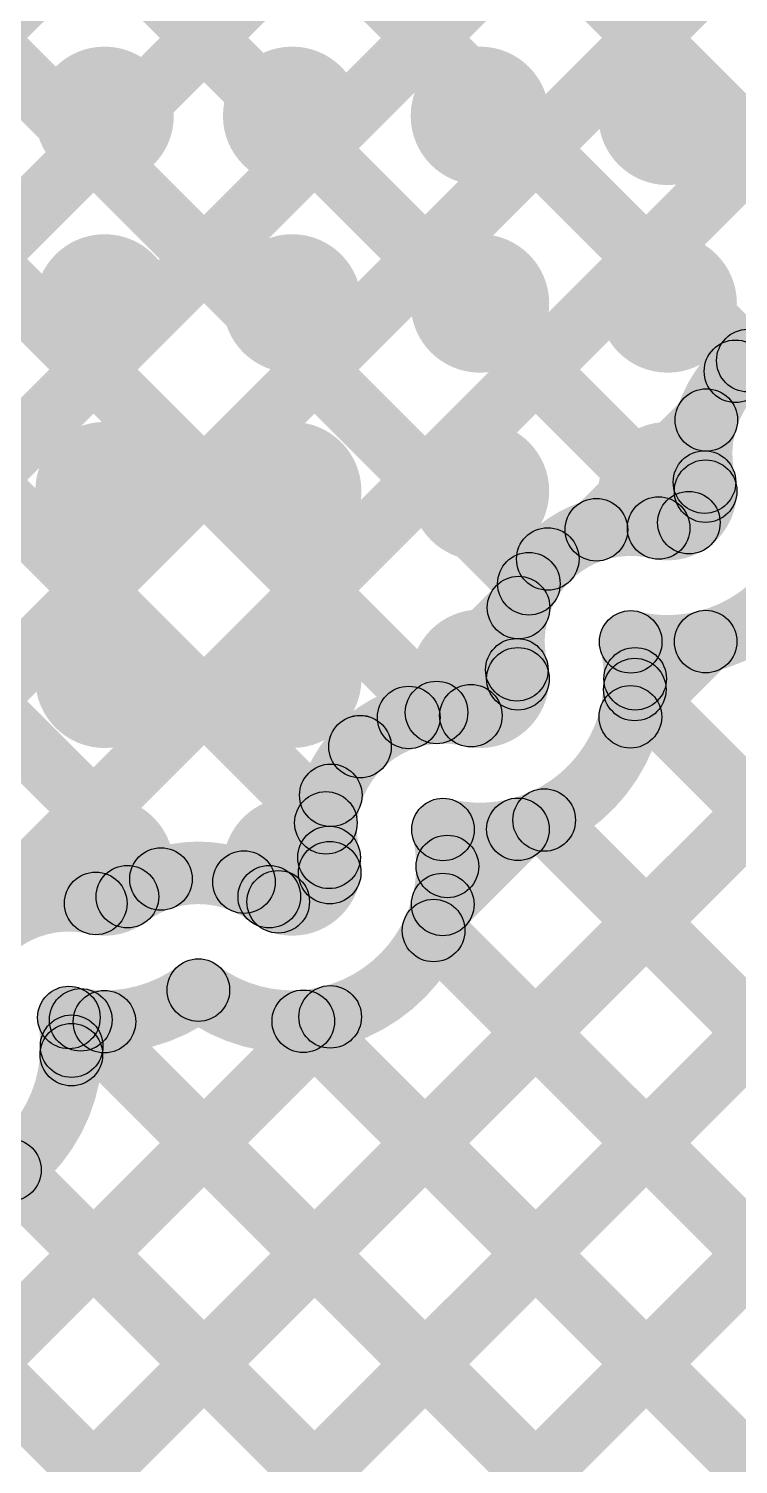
# Model space of a CAD drawing. Header units: millimetres. Extents: x -0.28 to 3.03, y -0.05 to 3.12.
# Drawn here: x 1.7394 to 1.8301, y 1.0364 to 1.2201 of the extents above; entities that cross this region are included whole.
import ezdxf

# ---------------------------------------------------------------- set-up
doc = ezdxf.new("R2010")
doc.units = ezdxf.units.MM
doc.header["$MEASUREMENT"] = 0
for name, color, linetype in [('BottomLayer', 5, 'Continuous'), ('TopLayer', 1, 'Continuous'), ('ViaHoleLayer', 16, 'Continuous')]:
    doc.layers.add(name, color=color, linetype=linetype)

msp = doc.modelspace()

# ---------------------------------------------------------------- hatches: boundary and pattern name
at = {"layer": 'BottomLayer'}
for points in [[(1.67102, 0.95279), (1.66537, 0.95845), (2.39858, 1.69166), (2.40423, 1.686)], [(1.69931, 0.95279), (1.69365, 0.95845), (2.42686, 1.69166), (2.43252, 1.686)], [(1.72759, 0.95279), (1.72193, 0.95845), (2.39567, 1.63219), (2.40133, 1.62653)], [(1.75588, 0.95279), (1.75022, 0.95845), (2.39567, 1.6039), (2.40133, 1.59825)], [(1.5845, 1.44711), (1.59016, 1.45277), (1.85093, 1.192), (1.84527, 1.18634)], [(1.56099, 1.44234), (1.56665, 1.44799), (1.83418, 1.18046), (1.82853, 1.1748)], [(1.54505, 1.42999), (1.55071, 1.43565), (1.82664, 1.15972), (1.82098, 1.15406)], [(1.53056, 1.4162), (1.53622, 1.42185), (1.80617, 1.1519), (1.80051, 1.14625)], [(1.5175, 1.40097), (1.52316, 1.40663), (1.79436, 1.13542), (1.78871, 1.12977)], [(1.50591, 1.38428), (1.51157, 1.38994), (1.7802, 1.1213), (1.77455, 1.11564)], [(1.5043, 1.35761), (1.50996, 1.36326), (1.7591, 1.11412), (1.75344, 1.10846)], [(1.6222, 1.10196), (1.61655, 1.10762), (1.85024, 1.34132), (1.8559, 1.33566)], [(1.63529, 1.08677), (1.62964, 1.09243), (1.86722, 1.33001), (1.87287, 1.32435)], [(1.66183, 1.08502), (1.65617, 1.09068), (1.8696, 1.3041), (1.87526, 1.29845)], [(1.69133, 1.08624), (1.68567, 1.09189), (1.8672, 1.27342), (1.87286, 1.26776)], [(1.71922, 1.08585), (1.71357, 1.09151), (1.86733, 1.24527), (1.87299, 1.23961)], [(1.81481, 1.15315), (1.80916, 1.15881), (1.82321, 1.17286), (1.82886, 1.1672)], [(1.7908, 1.12914), (1.78514, 1.13479), (1.79919, 1.14884), (1.80485, 1.14319)], [(1.81916, 1.12922), (1.8135, 1.13487), (1.82313, 1.1445), (1.82878, 1.13884)], [(1.81406, 1.1327), (1.81972, 1.13835), (1.99962, 0.95845), (1.99396, 0.95279)], [(1.76972, 1.10806), (1.76407, 1.11372), (1.77518, 1.12483), (1.78083, 1.11917)], [(1.80247, 1.116), (1.80813, 1.12166), (1.97134, 0.95845), (1.96568, 0.95279)], [(1.79515, 1.1052), (1.78949, 1.11086), (1.79911, 1.12048), (1.80477, 1.11482)], [(1.78832, 1.10187), (1.79398, 1.10752), (1.94305, 0.95845), (1.9374, 0.95279)], [(1.64274, 0.95279), (1.63708, 0.95845), (1.7751, 1.09646), (1.78075, 1.09081)], [(1.74763, 1.08597), (1.74198, 1.09163), (1.74621, 1.09586), (1.75186, 1.0902)], [(1.74318, 1.09044), (1.74884, 1.09609), (1.88648, 0.95845), (1.88083, 0.95279)], [(1.77165, 1.09025), (1.77731, 1.09591), (1.91477, 0.95845), (1.90911, 0.95279)], [(1.73412, 1.07122), (1.73978, 1.07687), (1.8582, 0.95845), (1.85254, 0.95279)], [(1.7075, 1.06955), (1.71316, 1.07521), (1.82992, 0.95845), (1.82426, 0.95279)]]:
    msp.add_hatch(color=5, dxfattribs=at).paths.add_polyline_path(points)
h = msp.add_hatch(color=5, dxfattribs=at)
edge = h.paths.add_edge_path()
edge.add_arc((1.74905, 1.20895), 0.00886, 0, 360)
h = msp.add_hatch(color=5, dxfattribs=at)
edge = h.paths.add_edge_path()
edge.add_arc((1.77306, 1.20895), 0.00886, 0, 360)
h = msp.add_hatch(color=5, dxfattribs=at)
edge = h.paths.add_edge_path()
edge.add_arc((1.79708, 1.20895), 0.00886, 0, 360)
h = msp.add_hatch(color=5, dxfattribs=at)
edge = h.paths.add_edge_path()
edge.add_arc((1.82109, 1.20895), 0.00886, 0, 360)
h = msp.add_hatch(color=5, dxfattribs=at)
edge = h.paths.add_edge_path()
edge.add_arc((1.74905, 1.18494), 0.00886, 0, 360)
h = msp.add_hatch(color=5, dxfattribs=at)
edge = h.paths.add_edge_path()
edge.add_arc((1.77306, 1.18494), 0.00886, 0, 360)
h = msp.add_hatch(color=5, dxfattribs=at)
edge = h.paths.add_edge_path()
edge.add_arc((1.79708, 1.18494), 0.00886, 0, 360)
h = msp.add_hatch(color=5, dxfattribs=at)
edge = h.paths.add_edge_path()
edge.add_arc((1.82109, 1.18494), 0.00886, 0, 360)
h = msp.add_hatch(color=5, dxfattribs=at)
edge = h.paths.add_edge_path()
edge.add_arc((1.83135, 1.17763), 0.004, 0, 360)
h = msp.add_hatch(color=5, dxfattribs=at)
edge = h.paths.add_edge_path()
edge.add_arc((1.82977, 1.17626), 0.004, 0, 360)
h = msp.add_hatch(color=5, dxfattribs=at)
edge = h.paths.add_edge_path()
edge.add_arc((1.82977, 1.17626), 0.004, 0, 360)
h = msp.add_hatch(color=5, dxfattribs=at)
edge = h.paths.add_edge_path()
edge.add_arc((1.82977, 1.17626), 0.004, 0, 360)
h = msp.add_hatch(color=5, dxfattribs=at)
edge = h.paths.add_edge_path()
edge.add_arc((1.82604, 1.17003), 0.004, 0, 360)
h = msp.add_hatch(color=5, dxfattribs=at)
edge = h.paths.add_edge_path()
edge.add_arc((1.74905, 1.16092), 0.00886, 0, 360)
h = msp.add_hatch(color=5, dxfattribs=at)
edge = h.paths.add_edge_path()
edge.add_arc((1.77306, 1.16092), 0.00886, 0, 360)
h = msp.add_hatch(color=5, dxfattribs=at)
edge = h.paths.add_edge_path()
edge.add_arc((1.79708, 1.16092), 0.00886, 0, 360)
h = msp.add_hatch(color=5, dxfattribs=at)
edge = h.paths.add_edge_path()
edge.add_arc((1.82109, 1.16092), 0.00886, 0, 360)
h = msp.add_hatch(color=5, dxfattribs=at)
edge = h.paths.add_edge_path()
edge.add_arc((1.82581, 1.16208), 0.004, 0, 360)
h = msp.add_hatch(color=5, dxfattribs=at)
edge = h.paths.add_edge_path()
edge.add_arc((1.82581, 1.16208), 0.004, 0, 360)
h = msp.add_hatch(color=5, dxfattribs=at)
edge = h.paths.add_edge_path()
edge.add_arc((1.82595, 1.16092), 0.004, 0, 360)
h = msp.add_hatch(color=5, dxfattribs=at)
edge = h.paths.add_edge_path()
edge.add_arc((1.81198, 1.15598), 0.004, 0, 360)
h = msp.add_hatch(color=5, dxfattribs=at)
edge = h.paths.add_edge_path()
edge.add_arc((1.81994, 1.1562), 0.004, 0, 360)
h = msp.add_hatch(color=5, dxfattribs=at)
edge = h.paths.add_edge_path()
edge.add_arc((1.81994, 1.1562), 0.004, 0, 360)
h = msp.add_hatch(color=5, dxfattribs=at)
edge = h.paths.add_edge_path()
edge.add_arc((1.81994, 1.1562), 0.004, 0, 360)
h = msp.add_hatch(color=5, dxfattribs=at)
edge = h.paths.add_edge_path()
edge.add_arc((1.82381, 1.15689), 0.004, 0, 360)
h = msp.add_hatch(color=5, dxfattribs=at)
edge = h.paths.add_edge_path()
edge.add_arc((1.80576, 1.15224), 0.004, 0, 360)
h = msp.add_hatch(color=5, dxfattribs=at)
edge = h.paths.add_edge_path()
edge.add_arc((1.80576, 1.15224), 0.004, 0, 360)
h = msp.add_hatch(color=5, dxfattribs=at)
edge = h.paths.add_edge_path()
edge.add_arc((1.80576, 1.15224), 0.004, 0, 360)
h = msp.add_hatch(color=5, dxfattribs=at)
edge = h.paths.add_edge_path()
edge.add_arc((1.80334, 1.14907), 0.004, 0, 360)
h = msp.add_hatch(color=5, dxfattribs=at)
edge = h.paths.add_edge_path()
edge.add_arc((1.80202, 1.14602), 0.004, 0, 360)
h = msp.add_hatch(color=5, dxfattribs=at)
edge = h.paths.add_edge_path()
edge.add_arc((1.74905, 1.13691), 0.00886, 0, 360)
h = msp.add_hatch(color=5, dxfattribs=at)
edge = h.paths.add_edge_path()
edge.add_arc((1.77306, 1.13691), 0.00886, 0, 360)
h = msp.add_hatch(color=5, dxfattribs=at)
edge = h.paths.add_edge_path()
edge.add_arc((1.79708, 1.13691), 0.00886, 0, 360)
h = msp.add_hatch(color=5, dxfattribs=at)
edge = h.paths.add_edge_path()
edge.add_arc((1.81637, 1.14163), 0.004, 0, 360)
h = msp.add_hatch(color=5, dxfattribs=at)
edge = h.paths.add_edge_path()
edge.add_arc((1.81637, 1.14163), 0.004, 0, 360)
h = msp.add_hatch(color=5, dxfattribs=at)
edge = h.paths.add_edge_path()
edge.add_arc((1.82596, 1.14167), 0.004, 0, 360)
h = msp.add_hatch(color=5, dxfattribs=at)
edge = h.paths.add_edge_path()
edge.add_arc((1.8018, 1.13806), 0.004, 0, 360)
h = msp.add_hatch(color=5, dxfattribs=at)
edge = h.paths.add_edge_path()
edge.add_arc((1.80194, 1.13691), 0.004, 0, 360)
h = msp.add_hatch(color=5, dxfattribs=at)
edge = h.paths.add_edge_path()
edge.add_arc((1.81694, 1.13691), 0.004, 0, 360)
h = msp.add_hatch(color=5, dxfattribs=at)
edge = h.paths.add_edge_path()
edge.add_arc((1.81694, 1.13691), 0.004, 0, 360)
h = msp.add_hatch(color=5, dxfattribs=at)
edge = h.paths.add_edge_path()
edge.add_arc((1.81689, 1.13553), 0.004, 0, 360)
h = msp.add_hatch(color=5, dxfattribs=at)
edge = h.paths.add_edge_path()
edge.add_arc((1.78797, 1.13196), 0.004, 0, 360)
h = msp.add_hatch(color=5, dxfattribs=at)
edge = h.paths.add_edge_path()
edge.add_arc((1.79153, 1.1326), 0.004, 0, 360)
h = msp.add_hatch(color=5, dxfattribs=at)
edge = h.paths.add_edge_path()
edge.add_arc((1.79592, 1.13219), 0.004, 0, 360)
h = msp.add_hatch(color=5, dxfattribs=at)
edge = h.paths.add_edge_path()
edge.add_arc((1.79592, 1.13219), 0.004, 0, 360)
h = msp.add_hatch(color=5, dxfattribs=at)
edge = h.paths.add_edge_path()
edge.add_arc((1.81633, 1.13204), 0.004, 0, 360)
h = msp.add_hatch(color=5, dxfattribs=at)
edge = h.paths.add_edge_path()
edge.add_arc((1.78174, 1.12823), 0.004, 0, 360)
h = msp.add_hatch(color=5, dxfattribs=at)
edge = h.paths.add_edge_path()
edge.add_arc((1.78174, 1.12823), 0.004, 0, 360)
h = msp.add_hatch(color=5, dxfattribs=at)
edge = h.paths.add_edge_path()
edge.add_arc((1.78174, 1.12822), 0.004, 0, 360)
h = msp.add_hatch(color=5, dxfattribs=at)
edge = h.paths.add_edge_path()
edge.add_arc((1.778, 1.122), 0.004, 0, 360)
h = msp.add_hatch(color=5, dxfattribs=at)
edge = h.paths.add_edge_path()
edge.add_arc((1.8053, 1.11883), 0.004, 0, 360)
h = msp.add_hatch(color=5, dxfattribs=at)
edge = h.paths.add_edge_path()
edge.add_arc((1.74905, 1.11289), 0.00886, 0, 360)
h = msp.add_hatch(color=5, dxfattribs=at)
edge = h.paths.add_edge_path()
edge.add_arc((1.77306, 1.11289), 0.00886, 0, 360)
h = msp.add_hatch(color=5, dxfattribs=at)
edge = h.paths.add_edge_path()
edge.add_arc((1.77737, 1.11847), 0.004, 0, 360)
h = msp.add_hatch(color=5, dxfattribs=at)
edge = h.paths.add_edge_path()
edge.add_arc((1.79235, 1.11762), 0.004, 0, 360)
h = msp.add_hatch(color=5, dxfattribs=at)
edge = h.paths.add_edge_path()
edge.add_arc((1.79235, 1.11762), 0.004, 0, 360)
h = msp.add_hatch(color=5, dxfattribs=at)
edge = h.paths.add_edge_path()
edge.add_arc((1.80194, 1.11765), 0.004, 0, 360)
h = msp.add_hatch(color=5, dxfattribs=at)
edge = h.paths.add_edge_path()
edge.add_arc((1.77778, 1.11405), 0.004, 0, 360)
h = msp.add_hatch(color=5, dxfattribs=at)
edge = h.paths.add_edge_path()
edge.add_arc((1.77778, 1.11405), 0.004, 0, 360)
h = msp.add_hatch(color=5, dxfattribs=at)
edge = h.paths.add_edge_path()
edge.add_arc((1.75627, 1.11129), 0.004, 0, 360)
h = msp.add_hatch(color=5, dxfattribs=at)
edge = h.paths.add_edge_path()
edge.add_arc((1.77786, 1.1121), 0.004, 0, 360)
h = msp.add_hatch(color=5, dxfattribs=at)
edge = h.paths.add_edge_path()
edge.add_arc((1.79292, 1.11289), 0.004, 0, 360)
h = msp.add_hatch(color=5, dxfattribs=at)
edge = h.paths.add_edge_path()
edge.add_arc((1.79292, 1.11289), 0.004, 0, 360)
h = msp.add_hatch(color=5, dxfattribs=at)
edge = h.paths.add_edge_path()
edge.add_arc((1.76689, 1.11089), 0.004, 0, 360)
h = msp.add_hatch(color=5, dxfattribs=at)
edge = h.paths.add_edge_path()
edge.add_arc((1.74793, 1.10816), 0.004, 0, 360)
h = msp.add_hatch(color=5, dxfattribs=at)
edge = h.paths.add_edge_path()
edge.add_arc((1.74793, 1.10816), 0.004, 0, 360)
h = msp.add_hatch(color=5, dxfattribs=at)
edge = h.paths.add_edge_path()
edge.add_arc((1.74793, 1.10816), 0.004, 0, 360)
h = msp.add_hatch(color=5, dxfattribs=at)
edge = h.paths.add_edge_path()
edge.add_arc((1.75198, 1.10902), 0.004, 0, 360)
h = msp.add_hatch(color=5, dxfattribs=at)
edge = h.paths.add_edge_path()
edge.add_arc((1.75198, 1.10902), 0.004, 0, 360)
h = msp.add_hatch(color=5, dxfattribs=at)
edge = h.paths.add_edge_path()
edge.add_arc((1.75198, 1.10902), 0.004, 0, 360)
h = msp.add_hatch(color=5, dxfattribs=at)
edge = h.paths.add_edge_path()
edge.add_arc((1.77013, 1.10902), 0.004, 0, 360)
h = msp.add_hatch(color=5, dxfattribs=at)
edge = h.paths.add_edge_path()
edge.add_arc((1.77013, 1.10902), 0.004, 0, 360)
h = msp.add_hatch(color=5, dxfattribs=at)
edge = h.paths.add_edge_path()
edge.add_arc((1.77127, 1.10837), 0.004, 0, 360)
h = msp.add_hatch(color=5, dxfattribs=at)
edge = h.paths.add_edge_path()
edge.add_arc((1.79232, 1.10803), 0.004, 0, 360)
h = msp.add_hatch(color=5, dxfattribs=at)
edge = h.paths.add_edge_path()
edge.add_arc((1.79115, 1.10469), 0.004, 0, 360)
h = msp.add_hatch(color=5, dxfattribs=at)
edge = h.paths.add_edge_path()
edge.add_arc((1.76106, 1.09707), 0.004, 0, 360)
h = msp.add_hatch(color=5, dxfattribs=at)
edge = h.paths.add_edge_path()
edge.add_arc((1.76106, 1.09707), 0.004, 0, 360)
h = msp.add_hatch(color=5, dxfattribs=at)
edge = h.paths.add_edge_path()
edge.add_arc((1.74449, 1.09356), 0.004, 0, 360)
h = msp.add_hatch(color=5, dxfattribs=at)
edge = h.paths.add_edge_path()
edge.add_arc((1.74449, 1.09356), 0.004, 0, 360)
h = msp.add_hatch(color=5, dxfattribs=at)
edge = h.paths.add_edge_path()
edge.add_arc((1.74601, 1.09326), 0.004, 0, 360)
h = msp.add_hatch(color=5, dxfattribs=at)
edge = h.paths.add_edge_path()
edge.add_arc((1.74904, 1.09303), 0.004, 0, 360)
h = msp.add_hatch(color=5, dxfattribs=at)
edge = h.paths.add_edge_path()
edge.add_arc((1.77448, 1.09308), 0.004, 0, 360)
h = msp.add_hatch(color=5, dxfattribs=at)
edge = h.paths.add_edge_path()
edge.add_arc((1.77792, 1.09364), 0.004, 0, 360)
h = msp.add_hatch(color=5, dxfattribs=at)
edge = h.paths.add_edge_path()
edge.add_arc((1.74484, 1.08989), 0.004, 0, 360)
h = msp.add_hatch(color=5, dxfattribs=at)
edge = h.paths.add_edge_path()
edge.add_arc((1.74484, 1.08989), 0.004, 0, 360)
h = msp.add_hatch(color=5, dxfattribs=at)
edge = h.paths.add_edge_path()
edge.add_arc((1.74481, 1.0888), 0.004, 0, 360)
h = msp.add_hatch(color=5, dxfattribs=at)
edge = h.paths.add_edge_path()
edge.add_arc((1.73695, 1.07405), 0.004, 0, 360)
at = {"layer": 'TopLayer'}
for points in [[(1.5845, 1.44711), (1.59016, 1.45277), (1.85093, 1.192), (1.84527, 1.18634)], [(1.57056, 1.43277), (1.57622, 1.43843), (1.83418, 1.18046), (1.82853, 1.1748)], [(1.54994, 1.42511), (1.55559, 1.43076), (1.82664, 1.15972), (1.82098, 1.15406)], [(1.61383, 0.83903), (1.60817, 0.84469), (2.17981, 1.41633), (2.18547, 1.41067)], [(1.61383, 0.81075), (1.60817, 0.8164), (2.2081, 1.41633), (2.21375, 1.41067)], [(1.61383, 0.86731), (1.60817, 0.87297), (2.15153, 1.41633), (2.15719, 1.41067)], [(1.61383, 0.8956), (1.60817, 0.90126), (2.12324, 1.41633), (2.1289, 1.41067)], [(1.54217, 1.40459), (1.54782, 1.41025), (1.80617, 1.1519), (1.80051, 1.14625)], [(1.52556, 1.39291), (1.53122, 1.39857), (1.79436, 1.13542), (1.78871, 1.12977)], [(1.51163, 1.37856), (1.51729, 1.38422), (1.7802, 1.1213), (1.77455, 1.11564)], [(1.5043, 1.35761), (1.50996, 1.36326), (1.7591, 1.11412), (1.75344, 1.10846)], [(1.6222, 1.10196), (1.61655, 1.10762), (1.85024, 1.34132), (1.8559, 1.33566)], [(1.63529, 1.08677), (1.62964, 1.09243), (1.86722, 1.33001), (1.87287, 1.32435)], [(1.66183, 1.08502), (1.65617, 1.09068), (1.8696, 1.3041), (1.87526, 1.29845)], [(1.69133, 1.08624), (1.68567, 1.09189), (1.8672, 1.27342), (1.87286, 1.26776)], [(1.71922, 1.08585), (1.71357, 1.09151), (1.86733, 1.24527), (1.87299, 1.23961)], [(1.81481, 1.15315), (1.80916, 1.15881), (1.82321, 1.17286), (1.82886, 1.1672)], [(1.7908, 1.12914), (1.78514, 1.13479), (1.79919, 1.14884), (1.80485, 1.14319)], [(1.81916, 1.12922), (1.8135, 1.13487), (1.82313, 1.1445), (1.82878, 1.13884)], [(1.81406, 1.1327), (1.81972, 1.13835), (1.89783, 1.06024), (1.89217, 1.05459)], [(1.76972, 1.10806), (1.76407, 1.11372), (1.77518, 1.12483), (1.78083, 1.11917)], [(1.80247, 1.116), (1.80813, 1.12166), (1.89783, 1.03196), (1.89217, 1.0263)], [(1.79515, 1.1052), (1.78949, 1.11086), (1.79911, 1.12048), (1.80477, 1.11482)], [(1.78832, 1.10187), (1.79398, 1.10752), (1.89783, 1.00367), (1.89217, 0.99802)], [(1.61383, 0.92388), (1.60817, 0.92954), (1.7751, 1.09646), (1.78075, 1.09081)], [(1.74763, 1.08597), (1.74198, 1.09163), (1.74621, 1.09586), (1.75186, 1.0902)], [(1.74318, 1.09044), (1.74884, 1.09609), (1.89783, 0.94711), (1.89217, 0.94145)], [(1.77165, 1.09025), (1.77731, 1.09591), (1.89783, 0.97539), (1.89217, 0.96973)], [(1.73412, 1.07122), (1.73978, 1.07687), (1.89783, 0.91882), (1.89217, 0.91317)], [(1.7075, 1.06955), (1.71316, 1.07521), (1.89783, 0.89054), (1.89217, 0.88488)]]:
    msp.add_hatch(color=1, dxfattribs=at).paths.add_polyline_path(points)
h = msp.add_hatch(color=1, dxfattribs=at)
edge = h.paths.add_edge_path()
edge.add_arc((1.74905, 1.20895), 0.00886, 0, 360)
h = msp.add_hatch(color=1, dxfattribs=at)
edge = h.paths.add_edge_path()
edge.add_arc((1.77306, 1.20895), 0.00886, 0, 360)
h = msp.add_hatch(color=1, dxfattribs=at)
edge = h.paths.add_edge_path()
edge.add_arc((1.79708, 1.20895), 0.00886, 0, 360)
h = msp.add_hatch(color=1, dxfattribs=at)
edge = h.paths.add_edge_path()
edge.add_arc((1.82109, 1.20895), 0.00886, 0, 360)
h = msp.add_hatch(color=1, dxfattribs=at)
edge = h.paths.add_edge_path()
edge.add_arc((1.74905, 1.18494), 0.00886, 0, 360)
h = msp.add_hatch(color=1, dxfattribs=at)
edge = h.paths.add_edge_path()
edge.add_arc((1.77306, 1.18494), 0.00886, 0, 360)
h = msp.add_hatch(color=1, dxfattribs=at)
edge = h.paths.add_edge_path()
edge.add_arc((1.79708, 1.18494), 0.00886, 0, 360)
h = msp.add_hatch(color=1, dxfattribs=at)
edge = h.paths.add_edge_path()
edge.add_arc((1.82109, 1.18494), 0.00886, 0, 360)
h = msp.add_hatch(color=1, dxfattribs=at)
edge = h.paths.add_edge_path()
edge.add_arc((1.83135, 1.17763), 0.004, 0, 360)
h = msp.add_hatch(color=1, dxfattribs=at)
edge = h.paths.add_edge_path()
edge.add_arc((1.82977, 1.17626), 0.004, 0, 360)
h = msp.add_hatch(color=1, dxfattribs=at)
edge = h.paths.add_edge_path()
edge.add_arc((1.82977, 1.17626), 0.004, 0, 360)
h = msp.add_hatch(color=1, dxfattribs=at)
edge = h.paths.add_edge_path()
edge.add_arc((1.82977, 1.17626), 0.004, 0, 360)
h = msp.add_hatch(color=1, dxfattribs=at)
edge = h.paths.add_edge_path()
edge.add_arc((1.82604, 1.17003), 0.004, 0, 360)
h = msp.add_hatch(color=1, dxfattribs=at)
edge = h.paths.add_edge_path()
edge.add_arc((1.74905, 1.16092), 0.00886, 0, 360)
h = msp.add_hatch(color=1, dxfattribs=at)
edge = h.paths.add_edge_path()
edge.add_arc((1.77306, 1.16092), 0.00886, 0, 360)
h = msp.add_hatch(color=1, dxfattribs=at)
edge = h.paths.add_edge_path()
edge.add_arc((1.79708, 1.16092), 0.00886, 0, 360)
h = msp.add_hatch(color=1, dxfattribs=at)
edge = h.paths.add_edge_path()
edge.add_arc((1.82109, 1.16092), 0.00886, 0, 360)
h = msp.add_hatch(color=1, dxfattribs=at)
edge = h.paths.add_edge_path()
edge.add_arc((1.82581, 1.16208), 0.004, 0, 360)
h = msp.add_hatch(color=1, dxfattribs=at)
edge = h.paths.add_edge_path()
edge.add_arc((1.82581, 1.16208), 0.004, 0, 360)
h = msp.add_hatch(color=1, dxfattribs=at)
edge = h.paths.add_edge_path()
edge.add_arc((1.82595, 1.16092), 0.004, 0, 360)
h = msp.add_hatch(color=1, dxfattribs=at)
edge = h.paths.add_edge_path()
edge.add_arc((1.81198, 1.15598), 0.004, 0, 360)
h = msp.add_hatch(color=1, dxfattribs=at)
edge = h.paths.add_edge_path()
edge.add_arc((1.81994, 1.1562), 0.004, 0, 360)
h = msp.add_hatch(color=1, dxfattribs=at)
edge = h.paths.add_edge_path()
edge.add_arc((1.81994, 1.1562), 0.004, 0, 360)
h = msp.add_hatch(color=1, dxfattribs=at)
edge = h.paths.add_edge_path()
edge.add_arc((1.81994, 1.1562), 0.004, 0, 360)
h = msp.add_hatch(color=1, dxfattribs=at)
edge = h.paths.add_edge_path()
edge.add_arc((1.82381, 1.15689), 0.004, 0, 360)
h = msp.add_hatch(color=1, dxfattribs=at)
edge = h.paths.add_edge_path()
edge.add_arc((1.80576, 1.15224), 0.004, 0, 360)
h = msp.add_hatch(color=1, dxfattribs=at)
edge = h.paths.add_edge_path()
edge.add_arc((1.80576, 1.15224), 0.004, 0, 360)
h = msp.add_hatch(color=1, dxfattribs=at)
edge = h.paths.add_edge_path()
edge.add_arc((1.80576, 1.15224), 0.004, 0, 360)
h = msp.add_hatch(color=1, dxfattribs=at)
edge = h.paths.add_edge_path()
edge.add_arc((1.80334, 1.14907), 0.004, 0, 360)
h = msp.add_hatch(color=1, dxfattribs=at)
edge = h.paths.add_edge_path()
edge.add_arc((1.80202, 1.14602), 0.004, 0, 360)
h = msp.add_hatch(color=1, dxfattribs=at)
edge = h.paths.add_edge_path()
edge.add_arc((1.74905, 1.13691), 0.00886, 0, 360)
h = msp.add_hatch(color=1, dxfattribs=at)
edge = h.paths.add_edge_path()
edge.add_arc((1.77306, 1.13691), 0.00886, 0, 360)
h = msp.add_hatch(color=1, dxfattribs=at)
edge = h.paths.add_edge_path()
edge.add_arc((1.79708, 1.13691), 0.00886, 0, 360)
h = msp.add_hatch(color=1, dxfattribs=at)
edge = h.paths.add_edge_path()
edge.add_arc((1.81637, 1.14163), 0.004, 0, 360)
h = msp.add_hatch(color=1, dxfattribs=at)
edge = h.paths.add_edge_path()
edge.add_arc((1.81637, 1.14163), 0.004, 0, 360)
h = msp.add_hatch(color=1, dxfattribs=at)
edge = h.paths.add_edge_path()
edge.add_arc((1.82596, 1.14167), 0.004, 0, 360)
h = msp.add_hatch(color=1, dxfattribs=at)
edge = h.paths.add_edge_path()
edge.add_arc((1.8018, 1.13806), 0.004, 0, 360)
h = msp.add_hatch(color=1, dxfattribs=at)
edge = h.paths.add_edge_path()
edge.add_arc((1.80194, 1.13691), 0.004, 0, 360)
h = msp.add_hatch(color=1, dxfattribs=at)
edge = h.paths.add_edge_path()
edge.add_arc((1.81694, 1.13691), 0.004, 0, 360)
h = msp.add_hatch(color=1, dxfattribs=at)
edge = h.paths.add_edge_path()
edge.add_arc((1.81694, 1.13691), 0.004, 0, 360)
h = msp.add_hatch(color=1, dxfattribs=at)
edge = h.paths.add_edge_path()
edge.add_arc((1.81689, 1.13553), 0.004, 0, 360)
h = msp.add_hatch(color=1, dxfattribs=at)
edge = h.paths.add_edge_path()
edge.add_arc((1.78797, 1.13196), 0.004, 0, 360)
h = msp.add_hatch(color=1, dxfattribs=at)
edge = h.paths.add_edge_path()
edge.add_arc((1.79153, 1.1326), 0.004, 0, 360)
h = msp.add_hatch(color=1, dxfattribs=at)
edge = h.paths.add_edge_path()
edge.add_arc((1.79592, 1.13219), 0.004, 0, 360)
h = msp.add_hatch(color=1, dxfattribs=at)
edge = h.paths.add_edge_path()
edge.add_arc((1.79592, 1.13219), 0.004, 0, 360)
h = msp.add_hatch(color=1, dxfattribs=at)
edge = h.paths.add_edge_path()
edge.add_arc((1.81633, 1.13204), 0.004, 0, 360)
h = msp.add_hatch(color=1, dxfattribs=at)
edge = h.paths.add_edge_path()
edge.add_arc((1.78174, 1.12823), 0.004, 0, 360)
h = msp.add_hatch(color=1, dxfattribs=at)
edge = h.paths.add_edge_path()
edge.add_arc((1.78174, 1.12823), 0.004, 0, 360)
h = msp.add_hatch(color=1, dxfattribs=at)
edge = h.paths.add_edge_path()
edge.add_arc((1.78174, 1.12822), 0.004, 0, 360)
h = msp.add_hatch(color=1, dxfattribs=at)
edge = h.paths.add_edge_path()
edge.add_arc((1.778, 1.122), 0.004, 0, 360)
h = msp.add_hatch(color=1, dxfattribs=at)
edge = h.paths.add_edge_path()
edge.add_arc((1.8053, 1.11883), 0.004, 0, 360)
h = msp.add_hatch(color=1, dxfattribs=at)
edge = h.paths.add_edge_path()
edge.add_arc((1.74905, 1.11289), 0.00886, 0, 360)
h = msp.add_hatch(color=1, dxfattribs=at)
edge = h.paths.add_edge_path()
edge.add_arc((1.77306, 1.11289), 0.00886, 0, 360)
h = msp.add_hatch(color=1, dxfattribs=at)
edge = h.paths.add_edge_path()
edge.add_arc((1.77737, 1.11847), 0.004, 0, 360)
h = msp.add_hatch(color=1, dxfattribs=at)
edge = h.paths.add_edge_path()
edge.add_arc((1.79235, 1.11762), 0.004, 0, 360)
h = msp.add_hatch(color=1, dxfattribs=at)
edge = h.paths.add_edge_path()
edge.add_arc((1.79235, 1.11762), 0.004, 0, 360)
h = msp.add_hatch(color=1, dxfattribs=at)
edge = h.paths.add_edge_path()
edge.add_arc((1.80194, 1.11765), 0.004, 0, 360)
h = msp.add_hatch(color=1, dxfattribs=at)
edge = h.paths.add_edge_path()
edge.add_arc((1.77778, 1.11405), 0.004, 0, 360)
h = msp.add_hatch(color=1, dxfattribs=at)
edge = h.paths.add_edge_path()
edge.add_arc((1.77778, 1.11405), 0.004, 0, 360)
h = msp.add_hatch(color=1, dxfattribs=at)
edge = h.paths.add_edge_path()
edge.add_arc((1.75627, 1.11129), 0.004, 0, 360)
h = msp.add_hatch(color=1, dxfattribs=at)
edge = h.paths.add_edge_path()
edge.add_arc((1.77786, 1.1121), 0.004, 0, 360)
h = msp.add_hatch(color=1, dxfattribs=at)
edge = h.paths.add_edge_path()
edge.add_arc((1.79292, 1.11289), 0.004, 0, 360)
h = msp.add_hatch(color=1, dxfattribs=at)
edge = h.paths.add_edge_path()
edge.add_arc((1.79292, 1.11289), 0.004, 0, 360)
h = msp.add_hatch(color=1, dxfattribs=at)
edge = h.paths.add_edge_path()
edge.add_arc((1.76689, 1.11089), 0.004, 0, 360)
h = msp.add_hatch(color=1, dxfattribs=at)
edge = h.paths.add_edge_path()
edge.add_arc((1.74793, 1.10816), 0.004, 0, 360)
h = msp.add_hatch(color=1, dxfattribs=at)
edge = h.paths.add_edge_path()
edge.add_arc((1.74793, 1.10816), 0.004, 0, 360)
h = msp.add_hatch(color=1, dxfattribs=at)
edge = h.paths.add_edge_path()
edge.add_arc((1.74793, 1.10816), 0.004, 0, 360)
h = msp.add_hatch(color=1, dxfattribs=at)
edge = h.paths.add_edge_path()
edge.add_arc((1.75198, 1.10902), 0.004, 0, 360)
h = msp.add_hatch(color=1, dxfattribs=at)
edge = h.paths.add_edge_path()
edge.add_arc((1.75198, 1.10902), 0.004, 0, 360)
h = msp.add_hatch(color=1, dxfattribs=at)
edge = h.paths.add_edge_path()
edge.add_arc((1.75198, 1.10902), 0.004, 0, 360)
h = msp.add_hatch(color=1, dxfattribs=at)
edge = h.paths.add_edge_path()
edge.add_arc((1.77013, 1.10902), 0.004, 0, 360)
h = msp.add_hatch(color=1, dxfattribs=at)
edge = h.paths.add_edge_path()
edge.add_arc((1.77013, 1.10902), 0.004, 0, 360)
h = msp.add_hatch(color=1, dxfattribs=at)
edge = h.paths.add_edge_path()
edge.add_arc((1.77127, 1.10837), 0.004, 0, 360)
h = msp.add_hatch(color=1, dxfattribs=at)
edge = h.paths.add_edge_path()
edge.add_arc((1.79232, 1.10803), 0.004, 0, 360)
h = msp.add_hatch(color=1, dxfattribs=at)
edge = h.paths.add_edge_path()
edge.add_arc((1.79115, 1.10469), 0.004, 0, 360)
h = msp.add_hatch(color=1, dxfattribs=at)
edge = h.paths.add_edge_path()
edge.add_arc((1.76106, 1.09707), 0.004, 0, 360)
h = msp.add_hatch(color=1, dxfattribs=at)
edge = h.paths.add_edge_path()
edge.add_arc((1.76106, 1.09707), 0.004, 0, 360)
h = msp.add_hatch(color=1, dxfattribs=at)
edge = h.paths.add_edge_path()
edge.add_arc((1.74449, 1.09356), 0.004, 0, 360)
h = msp.add_hatch(color=1, dxfattribs=at)
edge = h.paths.add_edge_path()
edge.add_arc((1.74449, 1.09356), 0.004, 0, 360)
h = msp.add_hatch(color=1, dxfattribs=at)
edge = h.paths.add_edge_path()
edge.add_arc((1.74601, 1.09326), 0.004, 0, 360)
h = msp.add_hatch(color=1, dxfattribs=at)
edge = h.paths.add_edge_path()
edge.add_arc((1.74904, 1.09303), 0.004, 0, 360)
h = msp.add_hatch(color=1, dxfattribs=at)
edge = h.paths.add_edge_path()
edge.add_arc((1.77448, 1.09308), 0.004, 0, 360)
h = msp.add_hatch(color=1, dxfattribs=at)
edge = h.paths.add_edge_path()
edge.add_arc((1.77792, 1.09364), 0.004, 0, 360)
h = msp.add_hatch(color=1, dxfattribs=at)
edge = h.paths.add_edge_path()
edge.add_arc((1.74484, 1.08989), 0.004, 0, 360)
h = msp.add_hatch(color=1, dxfattribs=at)
edge = h.paths.add_edge_path()
edge.add_arc((1.74484, 1.08989), 0.004, 0, 360)
h = msp.add_hatch(color=1, dxfattribs=at)
edge = h.paths.add_edge_path()
edge.add_arc((1.74481, 1.0888), 0.004, 0, 360)
h = msp.add_hatch(color=1, dxfattribs=at)
edge = h.paths.add_edge_path()
edge.add_arc((1.73695, 1.07405), 0.004, 0, 360)
at = {"layer": 'ViaHoleLayer'}
h = msp.add_hatch(color=16, dxfattribs=at)
edge = h.paths.add_edge_path()
edge.add_arc((1.74905, 1.20895), 0.00591, 0, 360)
h = msp.add_hatch(color=16, dxfattribs=at)
edge = h.paths.add_edge_path()
edge.add_arc((1.77306, 1.20895), 0.00591, 0, 360)
h = msp.add_hatch(color=16, dxfattribs=at)
edge = h.paths.add_edge_path()
edge.add_arc((1.79708, 1.20895), 0.00591, 0, 360)
h = msp.add_hatch(color=16, dxfattribs=at)
edge = h.paths.add_edge_path()
edge.add_arc((1.82109, 1.20895), 0.00591, 0, 360)
h = msp.add_hatch(color=16, dxfattribs=at)
edge = h.paths.add_edge_path()
edge.add_arc((1.74905, 1.18494), 0.00591, 0, 360)
h = msp.add_hatch(color=16, dxfattribs=at)
edge = h.paths.add_edge_path()
edge.add_arc((1.77306, 1.18494), 0.00591, 0, 360)
h = msp.add_hatch(color=16, dxfattribs=at)
edge = h.paths.add_edge_path()
edge.add_arc((1.79708, 1.18494), 0.00591, 0, 360)
h = msp.add_hatch(color=16, dxfattribs=at)
edge = h.paths.add_edge_path()
edge.add_arc((1.82109, 1.18494), 0.00591, 0, 360)
h = msp.add_hatch(color=16, dxfattribs=at)
edge = h.paths.add_edge_path()
edge.add_arc((1.74905, 1.16092), 0.00591, 0, 360)
h = msp.add_hatch(color=16, dxfattribs=at)
edge = h.paths.add_edge_path()
edge.add_arc((1.77306, 1.16092), 0.00591, 0, 360)
h = msp.add_hatch(color=16, dxfattribs=at)
edge = h.paths.add_edge_path()
edge.add_arc((1.79708, 1.16092), 0.00591, 0, 360)
h = msp.add_hatch(color=16, dxfattribs=at)
edge = h.paths.add_edge_path()
edge.add_arc((1.82109, 1.16092), 0.00591, 0, 360)
h = msp.add_hatch(color=16, dxfattribs=at)
edge = h.paths.add_edge_path()
edge.add_arc((1.74905, 1.13691), 0.00591, 0, 360)
h = msp.add_hatch(color=16, dxfattribs=at)
edge = h.paths.add_edge_path()
edge.add_arc((1.77306, 1.13691), 0.00591, 0, 360)
h = msp.add_hatch(color=16, dxfattribs=at)
edge = h.paths.add_edge_path()
edge.add_arc((1.79708, 1.13691), 0.00591, 0, 360)
h = msp.add_hatch(color=16, dxfattribs=at)
edge = h.paths.add_edge_path()
edge.add_arc((1.74905, 1.11289), 0.00591, 0, 360)
h = msp.add_hatch(color=16, dxfattribs=at)
edge = h.paths.add_edge_path()
edge.add_arc((1.77306, 1.11289), 0.00591, 0, 360)

# ---------------------------------------------------------------- linework, layer by layer
at = {"layer": 'BottomLayer', "const_width": 0.008}
for points in [[(1.82977, 1.17626, -0.262232), (1.84395, 1.18022)], [(1.82581, 1.16208, -0.262229), (1.82977, 1.17626)], [(1.82581, 1.16208, -0.26223), (1.82977, 1.17626)], [(1.84095, 1.16092, -0.486519), (1.81637, 1.14163)], [(1.82595, 1.16092, -0.486519), (1.81994, 1.1562)], [(1.80576, 1.15224, -0.26223), (1.81994, 1.1562)], [(1.80576, 1.15224, -0.262229), (1.81994, 1.1562)], [(1.8018, 1.13806, -0.262232), (1.80576, 1.15224)], [(1.81637, 1.14163, -0.060179), (1.81694, 1.13691)], [(1.81694, 1.13691, -0.48652), (1.79235, 1.11762)], [(1.80194, 1.13691, -0.48652), (1.79592, 1.13219)], [(1.78174, 1.12823, -0.262232), (1.79592, 1.13219)], [(1.77778, 1.11405, -0.262229), (1.78174, 1.12823)], [(1.77778, 1.11405, -0.26223), (1.78174, 1.12822)], [(1.79235, 1.11762, -0.060178), (1.79292, 1.11289)], [(1.75198, 1.10902, -0.33659), (1.77013, 1.10902)], [(1.75198, 1.10902, -0.336592), (1.77013, 1.10902)], [(1.79292, 1.11289, -0.62006), (1.76106, 1.09707)], [(1.77786, 1.1121, -0.00955), (1.77127, 1.10837)], [(1.72962, 1.09163, -0.524225), (1.74793, 1.10816)], [(1.72962, 1.09163, -0.524225), (1.74793, 1.10816)], [(1.75198, 1.10902, -0.223809), (1.74793, 1.10816)], [(1.76106, 1.09707, -0.22381), (1.74449, 1.09356)], [(1.74449, 1.09356, -0.046513), (1.74484, 1.08989)], [(1.74484, 1.08989, -0.62006), (1.71297, 1.07407)]]:
    msp.add_lwpolyline(points, format="xyb", dxfattribs=at)
at = {"layer": 'BottomLayer'}
for centre in [(1.83135, 1.17763), (1.82977, 1.17626), (1.82977, 1.17626), (1.82977, 1.17626), (1.82604, 1.17003), (1.82581, 1.16208), (1.82581, 1.16208), (1.82595, 1.16092), (1.81198, 1.15598), (1.81994, 1.1562), (1.81994, 1.1562), (1.81994, 1.1562), (1.82381, 1.15689), (1.80576, 1.15224), (1.80576, 1.15224), (1.80576, 1.15224), (1.80334, 1.14907), (1.80202, 1.14602), (1.81637, 1.14163), (1.81637, 1.14163), (1.82596, 1.14167), (1.8018, 1.13806), (1.80194, 1.13691), (1.81694, 1.13691), (1.81694, 1.13691), (1.81689, 1.13553), (1.78797, 1.13196), (1.79153, 1.1326), (1.79592, 1.13219), (1.79592, 1.13219), (1.81633, 1.13204), (1.78174, 1.12823), (1.78174, 1.12823), (1.78174, 1.12822), (1.778, 1.122), (1.8053, 1.11883), (1.77737, 1.11847), (1.79235, 1.11762), (1.79235, 1.11762), (1.80194, 1.11765), (1.77778, 1.11405), (1.77778, 1.11405), (1.75627, 1.11129), (1.77786, 1.1121), (1.79292, 1.11289), (1.79292, 1.11289), (1.76689, 1.11089), (1.74793, 1.10816), (1.74793, 1.10816), (1.74793, 1.10816), (1.75198, 1.10902), (1.75198, 1.10902), (1.75198, 1.10902), (1.77013, 1.10902), (1.77013, 1.10902), (1.77127, 1.10837), (1.79232, 1.10803), (1.79115, 1.10469), (1.76106, 1.09707), (1.76106, 1.09707), (1.74449, 1.09356), (1.74449, 1.09356), (1.74601, 1.09326), (1.74904, 1.09303), (1.77448, 1.09308), (1.77792, 1.09364), (1.74484, 1.08989), (1.74484, 1.08989), (1.74481, 1.0888), (1.73695, 1.07405)]:
    msp.add_circle(centre, 0.004, dxfattribs=at)
at = {"layer": 'TopLayer', "const_width": 0.008}
for points in [[(1.82977, 1.17626, -0.262232), (1.84395, 1.18022)], [(1.82581, 1.16208, -0.262229), (1.82977, 1.17626)], [(1.82581, 1.16208, -0.26223), (1.82977, 1.17626)], [(1.84095, 1.16092, -0.486519), (1.81637, 1.14163)], [(1.82595, 1.16092, -0.486519), (1.81994, 1.1562)], [(1.80576, 1.15224, -0.26223), (1.81994, 1.1562)], [(1.80576, 1.15224, -0.262229), (1.81994, 1.1562)], [(1.8018, 1.13806, -0.262232), (1.80576, 1.15224)], [(1.81637, 1.14163, -0.060179), (1.81694, 1.13691)], [(1.81694, 1.13691, -0.48652), (1.79235, 1.11762)], [(1.80194, 1.13691, -0.48652), (1.79592, 1.13219)], [(1.78174, 1.12823, -0.262232), (1.79592, 1.13219)], [(1.77778, 1.11405, -0.262229), (1.78174, 1.12823)], [(1.77778, 1.11405, -0.26223), (1.78174, 1.12822)], [(1.79235, 1.11762, -0.060178), (1.79292, 1.11289)], [(1.75198, 1.10902, -0.336592), (1.77013, 1.10902)], [(1.75198, 1.10902, -0.33659), (1.77013, 1.10902)], [(1.79292, 1.11289, -0.62006), (1.76106, 1.09707)], [(1.77786, 1.1121, -0.00955), (1.77127, 1.10837)], [(1.72962, 1.09163, -0.524225), (1.74793, 1.10816)], [(1.72962, 1.09163, -0.524225), (1.74793, 1.10816)], [(1.75198, 1.10902, -0.223809), (1.74793, 1.10816)], [(1.76106, 1.09707, -0.22381), (1.74449, 1.09356)], [(1.74449, 1.09356, -0.046513), (1.74484, 1.08989)], [(1.74484, 1.08989, -0.62006), (1.71297, 1.07407)]]:
    msp.add_lwpolyline(points, format="xyb", dxfattribs=at)
at = {"layer": 'TopLayer'}
for centre in [(1.83135, 1.17763), (1.82977, 1.17626), (1.82977, 1.17626), (1.82977, 1.17626), (1.82604, 1.17003), (1.82581, 1.16208), (1.82581, 1.16208), (1.82595, 1.16092), (1.81198, 1.15598), (1.81994, 1.1562), (1.81994, 1.1562), (1.81994, 1.1562), (1.82381, 1.15689), (1.80576, 1.15224), (1.80576, 1.15224), (1.80576, 1.15224), (1.80334, 1.14907), (1.80202, 1.14602), (1.81637, 1.14163), (1.81637, 1.14163), (1.82596, 1.14167), (1.8018, 1.13806), (1.80194, 1.13691), (1.81694, 1.13691), (1.81694, 1.13691), (1.81689, 1.13553), (1.78797, 1.13196), (1.79153, 1.1326), (1.79592, 1.13219), (1.79592, 1.13219), (1.81633, 1.13204), (1.78174, 1.12823), (1.78174, 1.12823), (1.78174, 1.12822), (1.778, 1.122), (1.8053, 1.11883), (1.77737, 1.11847), (1.79235, 1.11762), (1.79235, 1.11762), (1.80194, 1.11765), (1.77778, 1.11405), (1.77778, 1.11405), (1.75627, 1.11129), (1.77786, 1.1121), (1.79292, 1.11289), (1.79292, 1.11289), (1.76689, 1.11089), (1.74793, 1.10816), (1.74793, 1.10816), (1.74793, 1.10816), (1.75198, 1.10902), (1.75198, 1.10902), (1.75198, 1.10902), (1.77013, 1.10902), (1.77013, 1.10902), (1.77127, 1.10837), (1.79232, 1.10803), (1.79115, 1.10469), (1.76106, 1.09707), (1.76106, 1.09707), (1.74449, 1.09356), (1.74449, 1.09356), (1.74601, 1.09326), (1.74904, 1.09303), (1.77448, 1.09308), (1.77792, 1.09364), (1.74484, 1.08989), (1.74484, 1.08989), (1.74481, 1.0888), (1.73695, 1.07405)]:
    msp.add_circle(centre, 0.004, dxfattribs=at)

doc.saveas('drawing.dxf')
